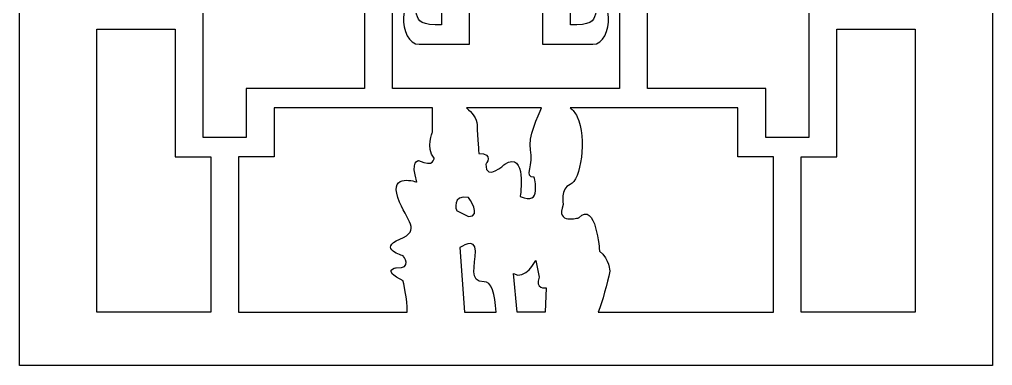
# Model space of a CAD drawing. Header units: centimetres. Extents: x -1.74 to 1.74, y -4.33 to 4.33.
# Drawn here: x -1.742 to 1.742, y -4.331 to -3.092 of the extents above; entities that cross this region are included whole.
import ezdxf

# ---------------------------------------------------------------- set-up
doc = ezdxf.new("R2010")
doc.units = ezdxf.units.CM
doc.header["$MEASUREMENT"] = 0
doc.layers.add('Layer 1', color=7, linetype='Continuous')

msp = doc.modelspace()

# ---------------------------------------------------------------- linework, layer by layer
at = {"layer": 'Layer 1', "color": 177}
for points, knots in [([(1.46472, -4.33143), (1.46472, -4.33143), (1.74213, -4.33143), (1.74213, -4.33143), (1.74213, -4.33143), (1.74213, -4.33143), (1.74213, -4.13977), (1.74213, -4.13977), (1.74213, -4.13977), (1.74213, -4.13977), (1.74213, 4.13978), (1.74213, 4.13978), (1.74213, 4.13978), (1.74213, 4.13978), (1.74213, 4.33143), (1.74213, 4.33143), (1.74213, 4.33143), (1.74213, 4.33143), (1.46472, 4.33143), (1.46472, 4.33143), (1.46472, 4.33143), (1.46472, 4.33143), (-1.46472, 4.33143), (-1.46472, 4.33143), (-1.46472, 4.33143), (-1.46472, 4.33143), (-1.74213, 4.33143), (-1.74213, 4.33143), (-1.74213, 4.33143), (-1.74213, 4.33143), (-1.74213, 4.13978), (-1.74213, 4.13978), (-1.74213, 4.13978), (-1.74213, 4.13978), (-1.74213, -4.13977), (-1.74213, -4.13977), (-1.74213, -4.13977), (-1.74213, -4.13977), (-1.74213, -4.33143), (-1.74213, -4.33143), (-1.74213, -4.33143), (-1.74213, -4.33143), (-1.46472, -4.33143), (-1.46472, -4.33143), (-1.46472, -4.33143), (-1.46472, -4.33143), (1.46472, -4.33143), (1.46472, -4.33143)], [0, 0, 0, 0, 0.0769231, 0.0769231, 0.0769231, 0.0769231, 0.1538462, 0.1538462, 0.1538462, 0.1538462, 0.2307692, 0.2307692, 0.2307692, 0.2307692, 0.3076923, 0.3076923, 0.3076923, 0.3076923, 0.3846154, 0.3846154, 0.3846154, 0.3846154, 0.4615385, 0.4615385, 0.4615385, 0.4615385, 0.5384615, 0.5384615, 0.5384615, 0.5384615, 0.6153846, 0.6153846, 0.6153846, 0.6153846, 0.6923077, 0.6923077, 0.6923077, 0.6923077, 0.7692308, 0.7692308, 0.7692308, 0.7692308, 0.8461538, 0.8461538, 0.8461538, 0.8461538, 1, 1, 1, 1]), ([(-0.50632, -2.79069), (-0.50632, -2.79069), (-0.69479, -2.79069), (-0.69479, -2.79069), (-0.69479, -2.79069), (-0.69479, -2.79069), (-0.69479, -1.24419), (-0.69479, -1.24419), (-0.69479, -1.24419), (-0.69479, -1.24419), (-1.02572, -1.24419), (-1.02572, -1.24419), (-1.02572, -1.24419), (-1.02572, -1.24419), (-1.02572, -1.98493), (-1.02572, -1.98493), (-1.02572, -1.98493), (-1.02572, -1.98493), (-1.02572, -2.05393), (-1.02572, -2.05393), (-1.02572, -2.05393), (-1.02572, -2.05393), (-1.0845, -2.05393), (-1.0845, -2.05393), (-1.0845, -2.05393), (-1.0845, -2.05393), (-1.0845, -3.51519), (-1.0845, -3.51519), (-1.0845, -3.51519), (-1.0845, -3.51519), (-1.05728, -3.51519), (-1.05728, -3.51519), (-1.05728, -3.51519), (-1.05728, -3.51519), (-0.95741, -3.51519), (-0.95741, -3.51519), (-0.95741, -3.51519), (-0.95741, -3.51519), (-0.93019, -3.51519), (-0.93019, -3.51519), (-0.93019, -3.51519), (-0.93019, -3.51519), (-0.93019, -3.33959), (-0.93019, -3.33959), (-0.93019, -3.33959), (-0.93019, -3.33959), (-0.87639, -3.33959), (-0.87639, -3.33959), (-0.87639, -3.33959), (-0.87639, -3.33959), (-0.83032, -3.33959), (-0.83032, -3.33959), (-0.83032, -3.33959), (-0.83032, -3.33959), (-0.50632, -3.33959), (-0.50632, -3.33959), (-0.50632, -3.33959), (-0.50632, -3.33959), (-0.50632, -2.79069), (-0.50632, -2.79069)], [0, 0, 0, 0, 0.0625, 0.0625, 0.0625, 0.0625, 0.125, 0.125, 0.125, 0.125, 0.1875, 0.1875, 0.1875, 0.1875, 0.25, 0.25, 0.25, 0.25, 0.3125, 0.3125, 0.3125, 0.3125, 0.375, 0.375, 0.375, 0.375, 0.4375, 0.4375, 0.4375, 0.4375, 0.5, 0.5, 0.5, 0.5, 0.5625, 0.5625, 0.5625, 0.5625, 0.625, 0.625, 0.625, 0.625, 0.6875, 0.6875, 0.6875, 0.6875, 0.75, 0.75, 0.75, 0.75, 0.8125, 0.8125, 0.8125, 0.8125, 0.875, 0.875, 0.875, 0.875, 1, 1, 1, 1]), ([(0.69479, -1.24419), (0.69479, -1.24419), (0.69479, -2.79069), (0.69479, -2.79069), (0.69479, -2.79069), (0.69479, -2.79069), (0.5063, -2.79069), (0.5063, -2.79069), (0.5063, -2.79069), (0.5063, -2.79069), (0.5063, -3.33959), (0.5063, -3.33959), (0.5063, -3.33959), (0.5063, -3.33959), (0.83032, -3.33959), (0.83032, -3.33959), (0.83032, -3.33959), (0.83032, -3.33959), (0.8974, -3.33959), (0.8974, -3.33959), (0.8974, -3.33959), (0.8974, -3.33959), (0.93019, -3.33959), (0.93019, -3.33959), (0.93019, -3.33959), (0.93019, -3.33959), (0.93019, -3.51519), (0.93019, -3.51519), (0.93019, -3.51519), (0.93019, -3.51519), (0.95741, -3.51519), (0.95741, -3.51519), (0.95741, -3.51519), (0.95741, -3.51519), (1.05728, -3.51519), (1.05728, -3.51519), (1.05728, -3.51519), (1.05728, -3.51519), (1.08449, -3.51519), (1.08449, -3.51519), (1.08449, -3.51519), (1.08449, -3.51519), (1.08449, -2.05393), (1.08449, -2.05393), (1.08449, -2.05393), (1.08449, -2.05393), (1.02572, -2.05393), (1.02572, -2.05393), (1.02572, -2.05393), (1.02572, -2.05393), (1.02572, -1.98493), (1.02572, -1.98493), (1.02572, -1.98493), (1.02572, -1.98493), (1.02572, -1.24419), (1.02572, -1.24419), (1.02572, -1.24419), (1.02572, -1.24419), (0.69479, -1.24419), (0.69479, -1.24419)], [0, 0, 0, 0, 0.0625, 0.0625, 0.0625, 0.0625, 0.125, 0.125, 0.125, 0.125, 0.1875, 0.1875, 0.1875, 0.1875, 0.25, 0.25, 0.25, 0.25, 0.3125, 0.3125, 0.3125, 0.3125, 0.375, 0.375, 0.375, 0.375, 0.4375, 0.4375, 0.4375, 0.4375, 0.5, 0.5, 0.5, 0.5, 0.5625, 0.5625, 0.5625, 0.5625, 0.625, 0.625, 0.625, 0.625, 0.6875, 0.6875, 0.6875, 0.6875, 0.75, 0.75, 0.75, 0.75, 0.8125, 0.8125, 0.8125, 0.8125, 0.875, 0.875, 0.875, 0.875, 1, 1, 1, 1]), ([(0.13068, -2.79069), (0.13068, -2.79069), (-0.13069, -2.79069), (-0.13069, -2.79069), (-0.13069, -2.79069), (-0.13069, -2.79069), (-0.13069, -3.1806), (-0.13069, -3.1806), (-0.13069, -3.1806), (-0.13069, -3.1806), (-0.16876, -3.1806), (-0.16876, -3.1806), (-0.16876, -3.1806), (-0.16876, -3.1806), (-0.31047, -3.1806), (-0.31047, -3.1806), (-0.31047, -3.1806), (-0.38569, -3.18165), (-0.39835, -2.97916), (-0.27374, -3.00586), (-0.27374, -3.00586), (-0.2524, -3.01592), (-0.32947, -2.99328), (-0.32267, -3.06084), (-0.32267, -3.06084), (-0.31546, -3.09533), (-0.31388, -3.10645), (-0.25358, -3.1116), (-0.25358, -3.1116), (-0.25358, -3.1116), (-0.23056, -3.1116), (-0.23056, -3.1116), (-0.23056, -3.1116), (-0.23056, -3.1116), (-0.23056, -2.85799), (-0.23056, -2.85799), (-0.23056, -2.85799), (-0.23056, -2.85799), (-0.40645, -2.85799), (-0.40645, -2.85799), (-0.40645, -2.85799), (-0.40645, -2.85799), (-0.40645, -3.33959), (-0.40645, -3.33959), (-0.40645, -3.33959), (-0.40645, -3.33959), (0.40643, -3.33959), (0.40643, -3.33959), (0.40643, -3.33959), (0.40643, -3.33959), (0.40643, -2.85799), (0.40643, -2.85799), (0.40643, -2.85799), (0.40643, -2.85799), (0.23055, -2.85799), (0.23055, -2.85799), (0.23055, -2.85799), (0.23055, -2.85799), (0.23054, -3.1116), (0.23054, -3.1116), (0.23054, -3.1116), (0.23054, -3.1116), (0.25357, -3.1116), (0.25357, -3.1116), (0.25357, -3.1116), (0.31386, -3.10645), (0.31544, -3.09533), (0.32265, -3.06084), (0.32265, -3.06084), (0.32945, -2.99328), (0.25238, -3.01592), (0.27372, -3.00586), (0.27372, -3.00586), (0.39833, -2.97916), (0.38567, -3.18165), (0.31045, -3.1806), (0.31045, -3.1806), (0.31045, -3.1806), (0.16875, -3.1806), (0.16875, -3.1806), (0.16875, -3.1806), (0.16875, -3.1806), (0.13068, -3.1806), (0.13068, -3.1806), (0.13068, -3.1806), (0.13068, -3.1806), (0.13068, -2.79069), (0.13068, -2.79069)], [0, 0, 0, 0, 0.0434783, 0.0434783, 0.0434783, 0.0434783, 0.0869565, 0.0869565, 0.0869565, 0.0869565, 0.1304348, 0.1304348, 0.1304348, 0.1304348, 0.173913, 0.173913, 0.173913, 0.173913, 0.2173913, 0.2173913, 0.2173913, 0.2173913, 0.2608696, 0.2608696, 0.2608696, 0.2608696, 0.3043478, 0.3043478, 0.3043478, 0.3043478, 0.3478261, 0.3478261, 0.3478261, 0.3478261, 0.3913043, 0.3913043, 0.3913043, 0.3913043, 0.4347826, 0.4347826, 0.4347826, 0.4347826, 0.4782609, 0.4782609, 0.4782609, 0.4782609, 0.5217391, 0.5217391, 0.5217391, 0.5217391, 0.5652174, 0.5652174, 0.5652174, 0.5652174, 0.6086957, 0.6086957, 0.6086957, 0.6086957, 0.6521739, 0.6521739, 0.6521739, 0.6521739, 0.6956522, 0.6956522, 0.6956522, 0.6956522, 0.7391304, 0.7391304, 0.7391304, 0.7391304, 0.7826087, 0.7826087, 0.7826087, 0.7826087, 0.826087, 0.826087, 0.826087, 0.826087, 0.8695652, 0.8695652, 0.8695652, 0.8695652, 0.9130435, 0.9130435, 0.9130435, 0.9130435, 1, 1, 1, 1]), ([(-1.05728, -4.13977), (-1.05728, -4.13977), (-1.05728, -3.58419), (-1.05728, -3.58419), (-1.05728, -3.58419), (-1.05728, -3.58419), (-1.0845, -3.58419), (-1.0845, -3.58419), (-1.0845, -3.58419), (-1.0845, -3.58419), (-1.18436, -3.58419), (-1.18436, -3.58419), (-1.18436, -3.58419), (-1.18436, -3.58419), (-1.18436, -3.51519), (-1.18436, -3.51519), (-1.18436, -3.51519), (-1.18436, -3.51519), (-1.18436, -3.12628), (-1.18436, -3.12628), (-1.18436, -3.12628), (-1.18436, -3.12628), (-1.46472, -3.12628), (-1.46472, -3.12628), (-1.46472, -3.12628), (-1.46472, -3.12628), (-1.46472, -4.13977), (-1.46472, -4.13977), (-1.46472, -4.13977), (-1.46472, -4.13977), (-1.05728, -4.13977), (-1.05728, -4.13977)], [0, 0, 0, 0, 0.1111111, 0.1111111, 0.1111111, 0.1111111, 0.2222222, 0.2222222, 0.2222222, 0.2222222, 0.3333333, 0.3333333, 0.3333333, 0.3333333, 0.4444444, 0.4444444, 0.4444444, 0.4444444, 0.5555556, 0.5555556, 0.5555556, 0.5555556, 0.6666667, 0.6666667, 0.6666667, 0.6666667, 0.7777778, 0.7777778, 0.7777778, 0.7777778, 1, 1, 1, 1]), ([(1.46472, -3.12628), (1.46472, -3.12628), (1.18436, -3.12628), (1.18436, -3.12628), (1.18436, -3.12628), (1.18436, -3.12628), (1.18436, -3.51519), (1.18436, -3.51519), (1.18436, -3.51519), (1.18436, -3.51519), (1.18436, -3.58419), (1.18436, -3.58419), (1.18436, -3.58419), (1.18436, -3.58419), (1.08449, -3.58419), (1.08449, -3.58419), (1.08449, -3.58419), (1.08449, -3.58419), (1.05728, -3.58419), (1.05728, -3.58419), (1.05728, -3.58419), (1.05728, -3.58419), (1.05728, -4.13977), (1.05728, -4.13977), (1.05728, -4.13977), (1.05728, -4.13977), (1.46472, -4.13977), (1.46472, -4.13977), (1.46472, -4.13977), (1.46472, -4.13977), (1.46472, -3.12628), (1.46472, -3.12628)], [0, 0, 0, 0, 0.1111111, 0.1111111, 0.1111111, 0.1111111, 0.2222222, 0.2222222, 0.2222222, 0.2222222, 0.3333333, 0.3333333, 0.3333333, 0.3333333, 0.4444444, 0.4444444, 0.4444444, 0.4444444, 0.5555556, 0.5555556, 0.5555556, 0.5555556, 0.6666667, 0.6666667, 0.6666667, 0.6666667, 0.7777778, 0.7777778, 0.7777778, 0.7777778, 1, 1, 1, 1]), ([(-0.26348, -3.40859), (-0.26348, -3.40859), (-0.26348, -3.49527), (-0.26348, -3.49527), (-0.26348, -3.49527), (-0.26348, -3.49527), (-0.28815, -3.55066), (-0.25732, -3.58901), (-0.25732, -3.58901), (-0.25732, -3.58901), (-0.25732, -3.62309), (-0.31282, -3.59753), (-0.31282, -3.59753), (-0.31282, -3.59753), (-0.34366, -3.59753), (-0.31899, -3.67422), (-0.31899, -3.67422), (-0.31899, -3.67422), (-0.41767, -3.64014), (-0.38683, -3.72962), (-0.38683, -3.72962), (-0.356, -3.8191), (-0.30049, -3.84466), (-0.38067, -3.87875), (-0.38067, -3.87875), (-0.46084, -3.91283), (-0.36833, -3.9384), (-0.36833, -3.9384), (-0.36833, -3.9384), (-0.36833, -3.9384), (-0.33133, -3.98527), (-0.393, -3.98101), (-0.393, -3.98101), (-0.393, -3.98101), (-0.44851, -3.98953), (-0.36833, -4.02788), (-0.36833, -4.02788), (-0.36833, -4.02788), (-0.35241, -4.09567), (-0.35364, -4.13977), (-0.35364, -4.13977), (-0.35364, -4.13977), (-0.95741, -4.13977), (-0.95741, -4.13977), (-0.95741, -4.13977), (-0.95741, -4.13977), (-0.95741, -3.58419), (-0.95741, -3.58419), (-0.95741, -3.58419), (-0.95741, -3.58419), (-0.93019, -3.58419), (-0.93019, -3.58419), (-0.93019, -3.58419), (-0.93019, -3.58419), (-0.83032, -3.58419), (-0.83032, -3.58419), (-0.83032, -3.58419), (-0.83032, -3.58419), (-0.83032, -3.51519), (-0.83032, -3.51519), (-0.83032, -3.51519), (-0.83032, -3.51519), (-0.83032, -3.40859), (-0.83032, -3.40859), (-0.83032, -3.40859), (-0.83032, -3.40859), (-0.50632, -3.40859), (-0.50632, -3.40859), (-0.50632, -3.40859), (-0.50632, -3.40859), (-0.40645, -3.40859), (-0.40645, -3.40859), (-0.40645, -3.40859), (-0.40645, -3.40859), (-0.26348, -3.40859), (-0.26348, -3.40859)], [0, 0, 0, 0, 0.05, 0.05, 0.05, 0.05, 0.1, 0.1, 0.1, 0.1, 0.15, 0.15, 0.15, 0.15, 0.2, 0.2, 0.2, 0.2, 0.25, 0.25, 0.25, 0.25, 0.3, 0.3, 0.3, 0.3, 0.35, 0.35, 0.35, 0.35, 0.4, 0.4, 0.4, 0.4, 0.45, 0.45, 0.45, 0.45, 0.5, 0.5, 0.5, 0.5, 0.55, 0.55, 0.55, 0.55, 0.6, 0.6, 0.6, 0.6, 0.65, 0.65, 0.65, 0.65, 0.7, 0.7, 0.7, 0.7, 0.75, 0.75, 0.75, 0.75, 0.8, 0.8, 0.8, 0.8, 0.85, 0.85, 0.85, 0.85, 0.9, 0.9, 0.9, 0.9, 1, 1, 1, 1]), ([(0.12756, -3.40859), (0.1154, -3.43356), (0.07767, -3.51611), (0.08805, -3.55918), (0.08805, -3.55918), (0.10039, -3.61031), (0.06338, -3.65718), (0.10039, -3.65718), (0.10039, -3.65718), (0.10039, -3.65718), (0.13123, -3.7637), (0.05105, -3.72536), (0.05105, -3.72536), (0.05105, -3.72536), (0.07572, -3.55918), (-0.00446, -3.61031), (-0.00446, -3.61031), (-0.00446, -3.61031), (-0.0723, -3.67422), (-0.0723, -3.61031), (-0.0723, -3.61031), (-0.0723, -3.61031), (-0.04146, -3.57196), (-0.09697, -3.57196), (-0.09697, -3.57196), (-0.09697, -3.57196), (-0.10313, -3.51657), (-0.10313, -3.4697), (-0.10313, -3.4697), (-0.10313, -3.44689), (-0.12212, -3.42503), (-0.14162, -3.40859), (-0.14162, -3.40859), (-0.14162, -3.40859), (0.12756, -3.40859), (0.12756, -3.40859)], [0, 0, 0, 0, 0.1, 0.1, 0.1, 0.1, 0.2, 0.2, 0.2, 0.2, 0.3, 0.3, 0.3, 0.3, 0.4, 0.4, 0.4, 0.4, 0.5, 0.5, 0.5, 0.5, 0.6, 0.6, 0.6, 0.6, 0.7, 0.7, 0.7, 0.7, 0.8, 0.8, 0.8, 0.8, 1, 1, 1, 1]), ([(0.33027, -4.13977), (0.34401, -4.10268), (0.36399, -4.0367), (0.37175, -3.99379), (0.37175, -3.99379), (0.37175, -3.99379), (0.37175, -3.95118), (0.33475, -3.92136), (0.33475, -3.92136), (0.33475, -3.92136), (0.32242, -3.73814), (0.26074, -3.80205), (0.26074, -3.80205), (0.26074, -3.80205), (0.1744, -3.82762), (0.20523, -3.75518), (0.20523, -3.75518), (0.20523, -3.75518), (0.1929, -3.69553), (0.2299, -3.68275), (0.2299, -3.68275), (0.26691, -3.66996), (0.29158, -3.51698), (0.25457, -3.44028), (0.25457, -3.44028), (0.24775, -3.42615), (0.23925, -3.4159), (0.22993, -3.40859), (0.22993, -3.40859), (0.22993, -3.40859), (0.40643, -3.40859), (0.40643, -3.40859), (0.40643, -3.40859), (0.40643, -3.40859), (0.5063, -3.40859), (0.5063, -3.40859), (0.5063, -3.40859), (0.5063, -3.40859), (0.83032, -3.40859), (0.83032, -3.40859), (0.83032, -3.40859), (0.83032, -3.40859), (0.83032, -3.51519), (0.83032, -3.51519), (0.83032, -3.51519), (0.83032, -3.51519), (0.83032, -3.58419), (0.83032, -3.58419), (0.83032, -3.58419), (0.83032, -3.58419), (0.93019, -3.58419), (0.93019, -3.58419), (0.93019, -3.58419), (0.93019, -3.58419), (0.95741, -3.58419), (0.95741, -3.58419), (0.95741, -3.58419), (0.95741, -3.58419), (0.95741, -4.13977), (0.95741, -4.13977), (0.95741, -4.13977), (0.95741, -4.13977), (0.33027, -4.13977), (0.33027, -4.13977)], [0, 0, 0, 0, 0.0588235, 0.0588235, 0.0588235, 0.0588235, 0.1176471, 0.1176471, 0.1176471, 0.1176471, 0.1764706, 0.1764706, 0.1764706, 0.1764706, 0.2352941, 0.2352941, 0.2352941, 0.2352941, 0.2941176, 0.2941176, 0.2941176, 0.2941176, 0.3529412, 0.3529412, 0.3529412, 0.3529412, 0.4117647, 0.4117647, 0.4117647, 0.4117647, 0.4705882, 0.4705882, 0.4705882, 0.4705882, 0.5294118, 0.5294118, 0.5294118, 0.5294118, 0.5882353, 0.5882353, 0.5882353, 0.5882353, 0.6470588, 0.6470588, 0.6470588, 0.6470588, 0.7058824, 0.7058824, 0.7058824, 0.7058824, 0.7647059, 0.7647059, 0.7647059, 0.7647059, 0.8235294, 0.8235294, 0.8235294, 0.8235294, 0.8823529, 0.8823529, 0.8823529, 0.8823529, 1, 1, 1, 1]), ([(-0.13397, -3.79779), (-0.13397, -3.79779), (-0.17714, -3.77649), (-0.17714, -3.77649), (-0.17714, -3.77649), (-0.17714, -3.77649), (-0.19564, -3.71683), (-0.13397, -3.72962), (-0.13397, -3.72962), (-0.13397, -3.72962), (-0.08463, -3.79779), (-0.13397, -3.79779)], [0, 0, 0, 0, 0.25, 0.25, 0.25, 0.25, 0.5, 0.5, 0.5, 0.5, 1, 1, 1, 1]), ([(-0.07846, -4.03214), (-0.05238, -4.02734), (-0.03807, -4.07592), (-0.03552, -4.13977), (-0.03552, -4.13977), (-0.03552, -4.13977), (-0.14868, -4.13977), (-0.14868, -4.13977), (-0.14868, -4.13977), (-0.14868, -4.13977), (-0.16481, -3.90857), (-0.16481, -3.90857), (-0.16481, -3.90857), (-0.16481, -3.90857), (-0.1093, -3.87023), (-0.1093, -3.92136), (-0.1093, -3.92136), (-0.1093, -3.97249), (-0.13397, -4.03214), (-0.07846, -4.03214)], [0, 0, 0, 0, 0.1666667, 0.1666667, 0.1666667, 0.1666667, 0.3333333, 0.3333333, 0.3333333, 0.3333333, 0.5, 0.5, 0.5, 0.5, 0.6666667, 0.6666667, 0.6666667, 0.6666667, 1, 1, 1, 1]), ([(0.11889, -4.0151), (0.11889, -4.0151), (0.10656, -3.95544), (0.10656, -3.95544), (0.10656, -3.95544), (0.10656, -3.95544), (0.06955, -4.02788), (0.02638, -4.00231), (0.02638, -4.00231), (0.02638, -4.00231), (0.0403, -4.13977), (0.0403, -4.13977), (0.0403, -4.13977), (0.0403, -4.13977), (0.14004, -4.13977), (0.14004, -4.13977), (0.14004, -4.13977), (0.14004, -4.13977), (0.14356, -4.05344), (0.14356, -4.05344), (0.14356, -4.05344), (0.14356, -4.05344), (0.10039, -4.0577), (0.11889, -4.0151)], [0, 0, 0, 0, 0.1428571, 0.1428571, 0.1428571, 0.1428571, 0.2857143, 0.2857143, 0.2857143, 0.2857143, 0.4285714, 0.4285714, 0.4285714, 0.4285714, 0.5714286, 0.5714286, 0.5714286, 0.5714286, 0.7142857, 0.7142857, 0.7142857, 0.7142857, 1, 1, 1, 1])]:
    msp.add_open_spline(points, degree=3, knots=knots, dxfattribs=at)

doc.saveas('drawing.dxf')
